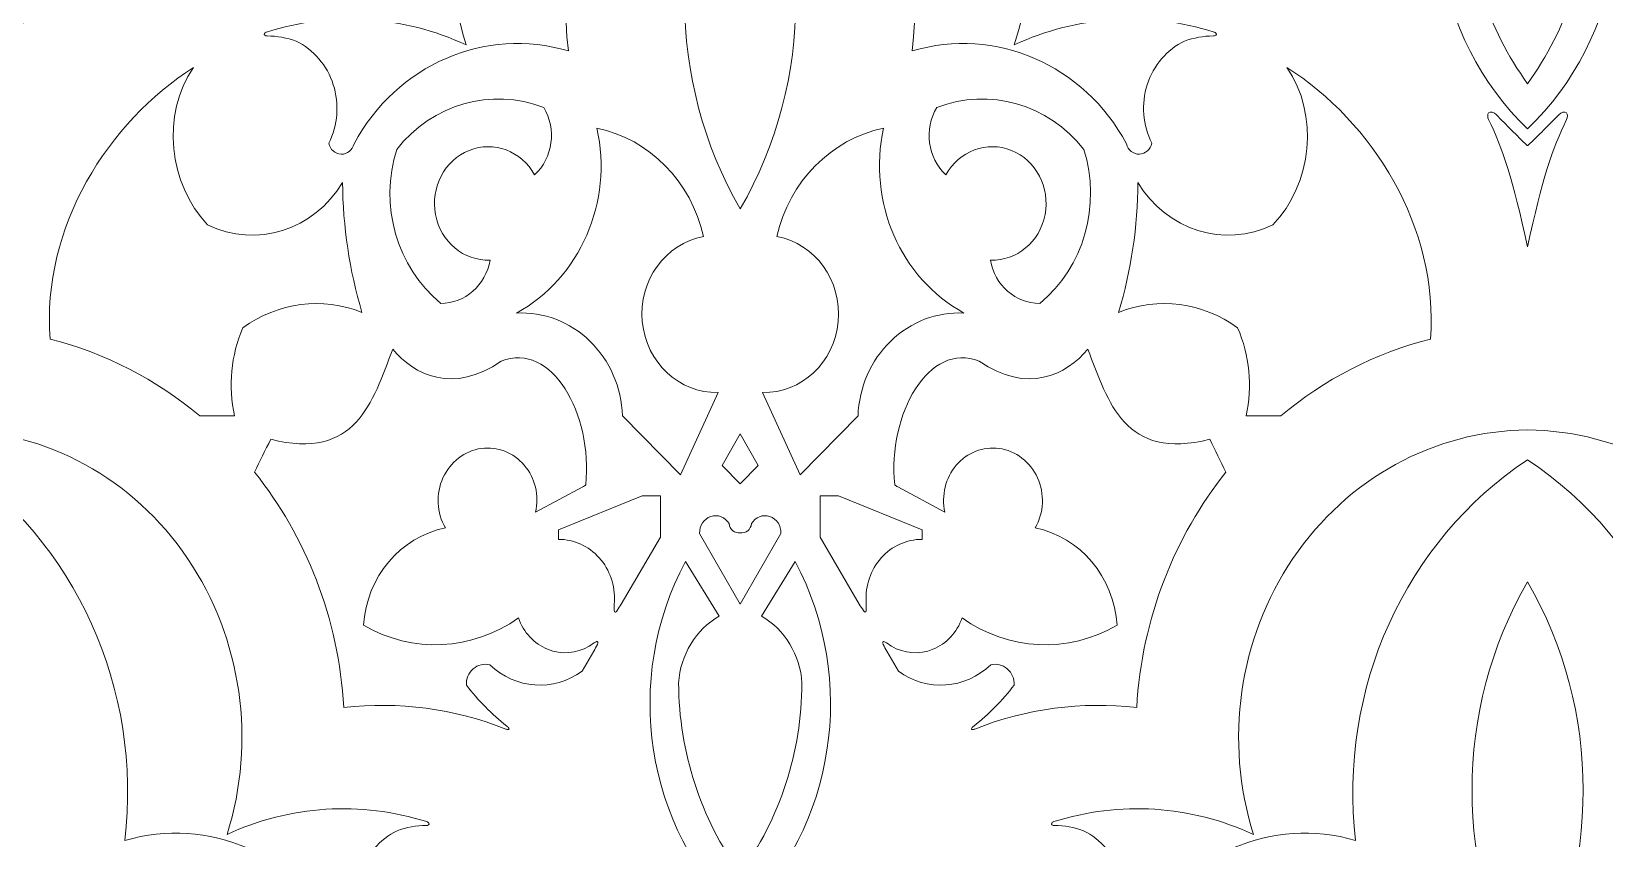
# Model space of a CAD drawing. Header units: centimetres. Extents: x -28.8 to 28.7, y -22.5 to 22.5.
# Drawn here: x -18.88 to 0.8, y -9.44 to 0.65 of the extents above; entities that cross this region are included whole.
import ezdxf

# ---------------------------------------------------------------- set-up
doc = ezdxf.new("R2010")
doc.units = ezdxf.units.CM
doc.header["$MEASUREMENT"] = 0
doc.layers.add('Livello 1', color=7, linetype='Continuous')

msp = doc.modelspace()

# ---------------------------------------------------------------- linework, layer by layer
at = {"layer": 'Livello 1', "color": 242, "lineweight": 9}
for points, knots in [([(-14.84903, -0.75431), (-14.31491, 0.23827), (-13.20824, 0.7177), (-12.16788, 0.40722), (-12.16788, 0.40722), (-12.3889, 2.30123), (-11.54984, 4.15871), (-10.01681, 5.16916), (-10.01681, 5.16916), (-8.48381, 4.15871), (-7.64476, 2.30123), (-7.86577, 0.40722), (-7.86577, 0.40722), (-6.82543, 0.7177), (-5.71875, 0.23827), (-5.18464, -0.75431), (-5.18464, -0.75431), (-5.1665, -0.83219), (-5.09946, -0.88626), (-5.02353, -0.88416), (-5.02353, -0.88416), (-4.94759, -0.8821), (-4.88329, -0.82444), (-4.86901, -0.74567), (-4.86901, -0.74567), (-4.98228, -0.52051), (-5.00262, -0.25601), (-4.92528, -0.0145), (-4.92528, -0.0145), (-4.84791, 0.22702), (-4.67968, 0.42415), (-4.46025, 0.53048), (-4.46025, 0.53048), (-4.34377, 0.57278), (-4.22153, 0.59465), (-4.09833, 0.59525), (-4.09833, 0.59525), (-4.08749, 0.59553), (-4.07576, 0.59657), (-4.06685, 0.60404), (-4.06685, 0.60404), (-4.06396, 0.60648), (-4.06137, 0.60959), (-4.06067, 0.61313), (-4.06067, 0.61313), (-4.05997, 0.61662), (-4.06111, 0.62051), (-4.06282, 0.62392), (-4.06282, 0.62392), (-4.06821, 0.63469), (-4.07938, 0.64054), (-4.08994, 0.64382), (-4.08994, 0.64382), (-4.91424, 0.90532), (-5.79978, 0.8486), (-6.58812, 0.48377), (-6.58812, 0.48377), (-6.21977, 1.65168), (-6.4032, 2.93523), (-7.08155, 3.93633), (-7.08155, 3.93633), (-7.75991, 4.93742), (-8.85115, 5.53504), (-10.01683, 5.5438), (-10.01683, 5.5438), (-11.1825, 5.53504), (-12.27375, 4.93742), (-12.95211, 3.93633), (-12.95211, 3.93633), (-13.63046, 2.93523), (-13.81391, 1.65168), (-13.44556, 0.48377), (-13.44556, 0.48377), (-14.23389, 0.8486), (-15.1194, 0.90532), (-15.94373, 0.64382), (-15.94373, 0.64382), (-15.95428, 0.64054), (-15.96543, 0.63469), (-15.97083, 0.62392), (-15.97083, 0.62392), (-15.97255, 0.62051), (-15.9737, 0.61662), (-15.97299, 0.61313), (-15.97299, 0.61313), (-15.97229, 0.60959), (-15.96971, 0.60648), (-15.9668, 0.60404), (-15.9668, 0.60404), (-15.9579, 0.59657), (-15.94618, 0.59553), (-15.93531, 0.59525), (-15.93531, 0.59525), (-15.81215, 0.59465), (-15.6899, 0.57278), (-15.57342, 0.53048), (-15.57342, 0.53048), (-15.35397, 0.42415), (-15.18574, 0.22702), (-15.10839, -0.0145), (-15.10839, -0.0145), (-15.03103, -0.25601), (-15.05139, -0.52051), (-15.16465, -0.74567), (-15.16465, -0.74567), (-15.15037, -0.82444), (-15.08607, -0.8821), (-15.01013, -0.88416), (-15.01013, -0.88416), (-14.93419, -0.88626), (-14.86715, -0.83219), (-14.84903, -0.75431)], [0, 0, 0, 0, 0.03448276, 0.03448276, 0.03448276, 0.03448276, 0.06896552, 0.06896552, 0.06896552, 0.06896552, 0.10344828, 0.10344828, 0.10344828, 0.10344828, 0.13793103, 0.13793103, 0.13793103, 0.13793103, 0.17241379, 0.17241379, 0.17241379, 0.17241379, 0.20689655, 0.20689655, 0.20689655, 0.20689655, 0.24137931, 0.24137931, 0.24137931, 0.24137931, 0.27586207, 0.27586207, 0.27586207, 0.27586207, 0.31034483, 0.31034483, 0.31034483, 0.31034483, 0.34482759, 0.34482759, 0.34482759, 0.34482759, 0.37931034, 0.37931034, 0.37931034, 0.37931034, 0.4137931, 0.4137931, 0.4137931, 0.4137931, 0.44827586, 0.44827586, 0.44827586, 0.44827586, 0.48275862, 0.48275862, 0.48275862, 0.48275862, 0.51724138, 0.51724138, 0.51724138, 0.51724138, 0.55172414, 0.55172414, 0.55172414, 0.55172414, 0.5862069, 0.5862069, 0.5862069, 0.5862069, 0.62068966, 0.62068966, 0.62068966, 0.62068966, 0.65517241, 0.65517241, 0.65517241, 0.65517241, 0.68965517, 0.68965517, 0.68965517, 0.68965517, 0.72413793, 0.72413793, 0.72413793, 0.72413793, 0.75862069, 0.75862069, 0.75862069, 0.75862069, 0.79310345, 0.79310345, 0.79310345, 0.79310345, 0.82758621, 0.82758621, 0.82758621, 0.82758621, 0.86206897, 0.86206897, 0.86206897, 0.86206897, 0.89655172, 0.89655172, 0.89655172, 0.89655172, 0.93103448, 0.93103448, 0.93103448, 0.93103448, 1, 1, 1, 1]), ([(-19.1795, 3.89646), (-18.39243, 2.42235), (-18.67787, 0.56908), (-19.86677, -0.56563), (-19.86677, -0.56563), (-21.05566, 0.56908), (-21.34112, 2.42235), (-20.55403, 3.89646), (-20.55403, 3.89646), (-20.55403, 3.89646), (-20.13068, 3.21504), (-20.13068, 3.21504), (-20.13068, 3.21504), (-20.42427, 3.04559), (-20.61578, 2.72975), (-20.63871, 2.37724), (-20.63871, 2.37724), (-20.63381, 1.51648), (-20.36275, 0.68097), (-19.86677, -0.00214), (-19.86677, -0.00214), (-19.37077, 0.68097), (-19.09971, 1.51648), (-19.09482, 2.37724), (-19.09482, 2.37724), (-19.11775, 2.72975), (-19.30925, 3.04559), (-19.60285, 3.21504), (-19.60285, 3.21504), (-19.60285, 3.21504), (-19.1795, 3.89646), (-19.1795, 3.89646)], [0, 0, 0, 0, 0.11111111, 0.11111111, 0.11111111, 0.11111111, 0.22222222, 0.22222222, 0.22222222, 0.22222222, 0.33333333, 0.33333333, 0.33333333, 0.33333333, 0.44444444, 0.44444444, 0.44444444, 0.44444444, 0.55555556, 0.55555556, 0.55555556, 0.55555556, 0.66666667, 0.66666667, 0.66666667, 0.66666667, 0.77777778, 0.77777778, 0.77777778, 0.77777778, 1, 1, 1, 1]), ([(0.52039, 3.89646), (1.30746, 2.42235), (1.02202, 0.56908), (-0.16689, -0.56563), (-0.16689, -0.56563), (-1.35577, 0.56908), (-1.64124, 2.42235), (-0.85415, 3.89646), (-0.85415, 3.89646), (-0.85415, 3.89646), (-0.43079, 3.21504), (-0.43079, 3.21504), (-0.43079, 3.21504), (-0.72441, 3.04559), (-0.91591, 2.72975), (-0.93882, 2.37724), (-0.93882, 2.37724), (-0.93394, 1.51648), (-0.66287, 0.68097), (-0.16689, -0.00214), (-0.16689, -0.00214), (0.32911, 0.68097), (0.60017, 1.51648), (0.60506, 2.37724), (0.60506, 2.37724), (0.58213, 2.72975), (0.39063, 3.04559), (0.09703, 3.21504), (0.09703, 3.21504), (0.09703, 3.21504), (0.52039, 3.89646), (0.52039, 3.89646)], [0, 0, 0, 0, 0.11111111, 0.11111111, 0.11111111, 0.11111111, 0.22222222, 0.22222222, 0.22222222, 0.22222222, 0.33333333, 0.33333333, 0.33333333, 0.33333333, 0.44444444, 0.44444444, 0.44444444, 0.44444444, 0.55555556, 0.55555556, 0.55555556, 0.55555556, 0.66666667, 0.66666667, 0.66666667, 0.66666667, 0.77777778, 0.77777778, 0.77777778, 0.77777778, 1, 1, 1, 1]), ([(-10.01681, -1.56677), (-9.0899, 0.03187), (-9.0899, 2.04429), (-10.01681, 3.64293), (-10.01681, 3.64293), (-10.94375, 2.04429), (-10.94375, 0.03187), (-10.01681, -1.56677)], [0, 0, 0, 0, 0.33333333, 0.33333333, 0.33333333, 0.33333333, 1, 1, 1, 1]), ([(-14.74974, -2.86215), (-14.90677, -2.33649), (-14.98852, -1.78901), (-14.99222, -1.23783), (-14.99222, -1.23783), (-15.35, -1.83575), (-16.07095, -2.06276), (-16.6804, -1.76942), (-16.6804, -1.76942), (-17.16974, -1.25603), (-17.263, -0.38689), (-16.85593, 0.20118), (-16.85593, 0.20118), (-17.92561, -0.479), (-18.75777, -1.79236), (-18.65205, -3.19814), (-18.65205, -3.19814), (-17.95891, -3.37087), (-17.32189, -3.70326), (-16.77944, -4.15799), (-16.77944, -4.15799), (-16.77944, -4.15799), (-16.34506, -4.15719), (-16.34506, -4.15719), (-16.34506, -4.15719), (-16.42603, -3.78724), (-16.38865, -3.39941), (-16.23872, -3.05427), (-16.23872, -3.05427), (-15.80208, -2.73674), (-15.24594, -2.66501), (-14.74974, -2.86215)], [0, 0, 0, 0, 0.11111111, 0.11111111, 0.11111111, 0.11111111, 0.22222222, 0.22222222, 0.22222222, 0.22222222, 0.33333333, 0.33333333, 0.33333333, 0.33333333, 0.44444444, 0.44444444, 0.44444444, 0.44444444, 0.55555556, 0.55555556, 0.55555556, 0.55555556, 0.66666667, 0.66666667, 0.66666667, 0.66666667, 0.77777778, 0.77777778, 0.77777778, 0.77777778, 1, 1, 1, 1]), ([(-5.2839, -2.86215), (-5.12686, -2.33649), (-5.04514, -1.78901), (-5.04141, -1.23783), (-5.04141, -1.23783), (-4.68366, -1.83575), (-3.96271, -2.06276), (-3.35325, -1.76942), (-3.35325, -1.76942), (-2.8639, -1.25603), (-2.77063, -0.38689), (-3.17773, 0.20118), (-3.17773, 0.20118), (-2.10803, -0.479), (-1.27588, -1.79236), (-1.3816, -3.19814), (-1.3816, -3.19814), (-2.07472, -3.37087), (-2.71176, -3.70326), (-3.25422, -4.15799), (-3.25422, -4.15799), (-3.25422, -4.15799), (-3.68858, -4.15719), (-3.68858, -4.15719), (-3.68858, -4.15719), (-3.60762, -3.78724), (-3.645, -3.39941), (-3.79491, -3.05427), (-3.79491, -3.05427), (-4.23156, -2.73674), (-4.78771, -2.66501), (-5.2839, -2.86215)], [0, 0, 0, 0, 0.11111111, 0.11111111, 0.11111111, 0.11111111, 0.22222222, 0.22222222, 0.22222222, 0.22222222, 0.33333333, 0.33333333, 0.33333333, 0.33333333, 0.44444444, 0.44444444, 0.44444444, 0.44444444, 0.55555556, 0.55555556, 0.55555556, 0.55555556, 0.66666667, 0.66666667, 0.66666667, 0.66666667, 0.77777778, 0.77777778, 0.77777778, 0.77777778, 1, 1, 1, 1]), ([(-13.76398, -2.74968), (-14.31516, -2.29592), (-14.53596, -1.52472), (-14.31511, -0.82451), (-14.31511, -0.82451), (-13.86931, -0.2561), (-13.13283, -0.04583), (-12.47655, -0.29959), (-12.47655, -0.29959), (-12.31275, -0.57193), (-12.36071, -0.92958), (-12.58964, -1.14319), (-12.58964, -1.14319), (-12.75503, -0.84304), (-13.1018, -0.71333), (-13.40923, -0.83661), (-13.40923, -0.83661), (-13.71666, -0.95988), (-13.89447, -1.29996), (-13.82951, -1.64037), (-13.82951, -1.64037), (-13.76456, -1.98078), (-13.47589, -2.22158), (-13.14723, -2.20951), (-13.14723, -2.20951), (-13.20076, -2.52417), (-13.46125, -2.75231), (-13.76398, -2.74968)], [0, 0, 0, 0, 0.125, 0.125, 0.125, 0.125, 0.25, 0.25, 0.25, 0.25, 0.375, 0.375, 0.375, 0.375, 0.5, 0.5, 0.5, 0.5, 0.625, 0.625, 0.625, 0.625, 0.75, 0.75, 0.75, 0.75, 1, 1, 1, 1]), ([(-6.26967, -2.74968), (-5.7185, -2.29592), (-5.4977, -1.52472), (-5.71854, -0.82451), (-5.71854, -0.82451), (-6.16435, -0.2561), (-6.90082, -0.04583), (-7.55711, -0.29959), (-7.55711, -0.29959), (-7.72089, -0.57193), (-7.67293, -0.92958), (-7.444, -1.14319), (-7.444, -1.14319), (-7.2786, -0.84304), (-6.93186, -0.71333), (-6.62444, -0.83661), (-6.62444, -0.83661), (-6.317, -0.95988), (-6.13918, -1.29996), (-6.20415, -1.64037), (-6.20415, -1.64037), (-6.26909, -1.98078), (-6.55775, -2.22158), (-6.88642, -2.20951), (-6.88642, -2.20951), (-6.83289, -2.52417), (-6.57241, -2.75231), (-6.26967, -2.74968)], [0, 0, 0, 0, 0.125, 0.125, 0.125, 0.125, 0.25, 0.25, 0.25, 0.25, 0.375, 0.375, 0.375, 0.375, 0.5, 0.5, 0.5, 0.5, 0.625, 0.625, 0.625, 0.625, 0.75, 0.75, 0.75, 0.75, 1, 1, 1, 1]), ([(-0.16689, -2.04264), (0.01571, -1.1958), (0.14576, -0.8119), (0.32117, -0.45027), (0.32117, -0.45027), (0.33434, -0.42455), (0.33781, -0.38303), (0.32, -0.36588), (0.32, -0.36588), (0.2997, -0.34633), (0.24972, -0.36265), (0.22737, -0.38615), (0.22737, -0.38615), (0.09842, -0.51904), (-0.02981, -0.64745), (-0.16232, -0.77639), (-0.16232, -0.77639), (-0.16232, -0.77639), (-0.17143, -0.77639), (-0.17143, -0.77639), (-0.17143, -0.77639), (-0.30395, -0.64745), (-0.43216, -0.51904), (-0.56112, -0.38615), (-0.56112, -0.38615), (-0.58347, -0.36265), (-0.63345, -0.34633), (-0.65376, -0.36588), (-0.65376, -0.36588), (-0.67157, -0.38303), (-0.66811, -0.42455), (-0.65493, -0.45027), (-0.65493, -0.45027), (-0.47954, -0.8119), (-0.34948, -1.1958), (-0.16689, -2.04264)], [0, 0, 0, 0, 0.1, 0.1, 0.1, 0.1, 0.2, 0.2, 0.2, 0.2, 0.3, 0.3, 0.3, 0.3, 0.4, 0.4, 0.4, 0.4, 0.5, 0.5, 0.5, 0.5, 0.6, 0.6, 0.6, 0.6, 0.7, 0.7, 0.7, 0.7, 0.8, 0.8, 0.8, 0.8, 1, 1, 1, 1]), ([(-10.47577, -1.91457), (-10.95564, -2.00253), (-11.29, -2.46648), (-11.24242, -2.97833), (-11.24242, -2.97833), (-11.19485, -3.4902), (-10.78144, -3.87662), (-10.29455, -3.8644), (-10.29455, -3.8644), (-10.29455, -3.8644), (-10.76548, -4.89284), (-10.76548, -4.89284), (-10.76548, -4.89284), (-10.76548, -4.89284), (-11.48991, -4.1572), (-11.48991, -4.1572), (-11.48991, -4.1572), (-11.50236, -3.80036), (-11.64949, -3.46362), (-11.8985, -3.22202), (-11.8985, -3.22202), (-12.14749, -2.98042), (-12.47764, -2.85403), (-12.81542, -2.87103), (-12.81542, -2.87103), (-12.0196, -2.43283), (-11.60599, -1.48098), (-11.81036, -0.55812), (-11.81036, -0.55812), (-11.15252, -0.69567), (-10.63109, -1.22565), (-10.47577, -1.91457)], [0, 0, 0, 0, 0.11111111, 0.11111111, 0.11111111, 0.11111111, 0.22222222, 0.22222222, 0.22222222, 0.22222222, 0.33333333, 0.33333333, 0.33333333, 0.33333333, 0.44444444, 0.44444444, 0.44444444, 0.44444444, 0.55555556, 0.55555556, 0.55555556, 0.55555556, 0.66666667, 0.66666667, 0.66666667, 0.66666667, 0.77777778, 0.77777778, 0.77777778, 0.77777778, 1, 1, 1, 1]), ([(-9.55787, -1.91457), (-9.07799, -2.00253), (-8.74364, -2.46648), (-8.79123, -2.97833), (-8.79123, -2.97833), (-8.83879, -3.4902), (-9.2522, -3.87662), (-9.73909, -3.8644), (-9.73909, -3.8644), (-9.73909, -3.8644), (-9.26815, -4.89284), (-9.26815, -4.89284), (-9.26815, -4.89284), (-9.26815, -4.89284), (-8.54373, -4.1572), (-8.54373, -4.1572), (-8.54373, -4.1572), (-8.53126, -3.80036), (-8.38415, -3.46362), (-8.13514, -3.22202), (-8.13514, -3.22202), (-7.88615, -2.98042), (-7.55598, -2.85403), (-7.21823, -2.87103), (-7.21823, -2.87103), (-8.01404, -2.43283), (-8.42764, -1.48098), (-8.22329, -0.55812), (-8.22329, -0.55812), (-8.88111, -0.69567), (-9.40254, -1.22565), (-9.55787, -1.91457)], [0, 0, 0, 0, 0.11111111, 0.11111111, 0.11111111, 0.11111111, 0.22222222, 0.22222222, 0.22222222, 0.22222222, 0.33333333, 0.33333333, 0.33333333, 0.33333333, 0.44444444, 0.44444444, 0.44444444, 0.44444444, 0.55555556, 0.55555556, 0.55555556, 0.55555556, 0.66666667, 0.66666667, 0.66666667, 0.66666667, 0.77777778, 0.77777778, 0.77777778, 0.77777778, 1, 1, 1, 1]), ([(-14.97638, -7.80718), (-15.04211, -6.6825), (-15.45212, -5.66399), (-16.09302, -4.8616), (-16.09302, -4.8616), (-16.02596, -4.72447), (-15.95889, -4.58735), (-15.89183, -4.45022), (-15.89183, -4.45022), (-14.82519, -4.71786), (-14.62053, -3.99053), (-14.36516, -3.32172), (-14.36516, -3.32172), (-14.09988, -3.64279), (-13.60561, -3.89296), (-13.00715, -3.47126), (-13.00715, -3.47126), (-12.37733, -3.22378), (-11.86039, -4.13025), (-11.94943, -5.02133), (-11.94943, -5.02133), (-11.96028, -5.0313), (-11.97409, -5.03764), (-11.98787, -5.04396), (-11.98787, -5.04396), (-11.98787, -5.04396), (-12.57707, -5.36157), (-12.57707, -5.36157), (-12.57707, -5.36157), (-12.53033, -5.1534), (-12.58333, -4.93426), (-12.71889, -4.77525), (-12.71889, -4.77525), (-12.85444, -4.61626), (-13.05527, -4.53764), (-13.25622, -4.56492), (-13.25622, -4.56492), (-13.46487, -4.59395), (-13.64545, -4.73239), (-13.73626, -4.93285), (-13.73626, -4.93285), (-13.82707, -5.13332), (-13.81581, -5.36867), (-13.70626, -5.55844), (-13.70626, -5.55844), (-14.27066, -5.67101), (-14.69168, -6.17211), (-14.73032, -6.77727), (-14.73032, -6.77727), (-14.11842, -7.13151), (-13.37054, -7.09602), (-12.79118, -6.68526), (-12.79118, -6.68526), (-12.72964, -6.86585), (-12.59642, -7.00899), (-12.42652, -7.07711), (-12.42652, -7.07711), (-12.25661, -7.14522), (-12.06699, -7.13151), (-11.90748, -7.03954), (-11.90748, -7.03954), (-11.88106, -7.01994), (-11.85466, -7.0003), (-11.82131, -6.98303), (-11.82131, -6.98303), (-11.81658, -6.98058), (-11.81171, -6.97817), (-11.80728, -6.97955), (-11.80728, -6.97955), (-11.80373, -6.98067), (-11.80045, -6.98428), (-11.79886, -6.98805), (-11.79886, -6.98805), (-11.79518, -6.99675), (-11.80029, -7.00643), (-11.80503, -7.01563), (-11.80503, -7.01563), (-11.82128, -7.04714), (-11.83302, -7.07325), (-11.84909, -7.10076), (-11.84909, -7.10076), (-11.84909, -7.10076), (-11.99591, -7.35219), (-11.99591, -7.35219), (-11.99591, -7.35219), (-12.35233, -7.60987), (-12.82943, -7.57661), (-13.15069, -7.2717), (-13.15069, -7.2717), (-13.22312, -7.25244), (-13.29989, -7.27057), (-13.35765, -7.32056), (-13.35765, -7.32056), (-13.41545, -7.37054), (-13.44736, -7.44646), (-13.44374, -7.52524), (-13.44374, -7.52524), (-13.29589, -7.71724), (-13.12616, -7.88926), (-12.93845, -8.0374), (-12.93845, -8.0374), (-12.92883, -8.04509), (-12.92025, -8.05142), (-12.91312, -8.06472), (-12.91312, -8.06472), (-12.91077, -8.06907), (-12.90858, -8.07418), (-12.91074, -8.077), (-12.91074, -8.077), (-12.91174, -8.07833), (-12.91376, -8.07914), (-12.91572, -8.07975), (-12.91572, -8.07975), (-12.92804, -8.08354), (-12.93957, -8.07926), (-12.95055, -8.07497), (-12.95055, -8.07497), (-13.59629, -7.81789), (-14.29056, -7.72611), (-14.97638, -7.80718)], [0, 0, 0, 0, 0.03225806, 0.03225806, 0.03225806, 0.03225806, 0.06451613, 0.06451613, 0.06451613, 0.06451613, 0.09677419, 0.09677419, 0.09677419, 0.09677419, 0.12903226, 0.12903226, 0.12903226, 0.12903226, 0.16129032, 0.16129032, 0.16129032, 0.16129032, 0.19354839, 0.19354839, 0.19354839, 0.19354839, 0.22580645, 0.22580645, 0.22580645, 0.22580645, 0.25806452, 0.25806452, 0.25806452, 0.25806452, 0.29032258, 0.29032258, 0.29032258, 0.29032258, 0.32258065, 0.32258065, 0.32258065, 0.32258065, 0.35483871, 0.35483871, 0.35483871, 0.35483871, 0.38709677, 0.38709677, 0.38709677, 0.38709677, 0.41935484, 0.41935484, 0.41935484, 0.41935484, 0.4516129, 0.4516129, 0.4516129, 0.4516129, 0.48387097, 0.48387097, 0.48387097, 0.48387097, 0.51612903, 0.51612903, 0.51612903, 0.51612903, 0.5483871, 0.5483871, 0.5483871, 0.5483871, 0.58064516, 0.58064516, 0.58064516, 0.58064516, 0.61290323, 0.61290323, 0.61290323, 0.61290323, 0.64516129, 0.64516129, 0.64516129, 0.64516129, 0.67741935, 0.67741935, 0.67741935, 0.67741935, 0.70967742, 0.70967742, 0.70967742, 0.70967742, 0.74193548, 0.74193548, 0.74193548, 0.74193548, 0.77419355, 0.77419355, 0.77419355, 0.77419355, 0.80645161, 0.80645161, 0.80645161, 0.80645161, 0.83870968, 0.83870968, 0.83870968, 0.83870968, 0.87096774, 0.87096774, 0.87096774, 0.87096774, 0.90322581, 0.90322581, 0.90322581, 0.90322581, 0.93548387, 0.93548387, 0.93548387, 0.93548387, 1, 1, 1, 1]), ([(-5.05725, -7.80717), (-4.99152, -6.68249), (-4.58152, -5.66398), (-3.94061, -4.86159), (-3.94061, -4.86159), (-4.00769, -4.72446), (-4.07475, -4.58734), (-4.14183, -4.45021), (-4.14183, -4.45021), (-5.20846, -4.71786), (-5.41308, -3.99052), (-5.66848, -3.32171), (-5.66848, -3.32171), (-5.93375, -3.64278), (-6.42805, -3.89295), (-7.02649, -3.47125), (-7.02649, -3.47125), (-7.65631, -3.22377), (-8.17324, -4.13024), (-8.08422, -5.02132), (-8.08422, -5.02132), (-8.07336, -5.03129), (-8.05954, -5.03763), (-8.04578, -5.04395), (-8.04578, -5.04395), (-8.04578, -5.04395), (-7.45658, -5.36156), (-7.45658, -5.36156), (-7.45658, -5.36156), (-7.50332, -5.15339), (-7.45032, -4.93425), (-7.31474, -4.77524), (-7.31474, -4.77524), (-7.1792, -4.61624), (-6.97836, -4.53763), (-6.77743, -4.56491), (-6.77743, -4.56491), (-6.56877, -4.59394), (-6.38818, -4.73238), (-6.29738, -4.93284), (-6.29738, -4.93284), (-6.20657, -5.13331), (-6.21785, -5.36866), (-6.32736, -5.55843), (-6.32736, -5.55843), (-5.76297, -5.671), (-5.34195, -6.17211), (-5.30333, -6.77726), (-5.30333, -6.77726), (-5.91523, -7.1315), (-6.66311, -7.09602), (-7.24244, -6.68525), (-7.24244, -6.68525), (-7.30399, -6.86585), (-7.4372, -7.00899), (-7.60711, -7.07711), (-7.60711, -7.07711), (-7.77704, -7.14521), (-7.96665, -7.1315), (-8.12617, -7.03954), (-8.12617, -7.03954), (-8.15257, -7.01993), (-8.17898, -7.00029), (-8.21235, -6.98302), (-8.21235, -6.98302), (-8.21707, -6.98057), (-8.22195, -6.97816), (-8.22635, -6.97954), (-8.22635, -6.97954), (-8.2299, -6.98067), (-8.23318, -6.98427), (-8.2348, -6.98804), (-8.2348, -6.98804), (-8.23847, -6.99675), (-8.23334, -7.00642), (-8.22859, -7.01562), (-8.22859, -7.01562), (-8.21237, -7.04713), (-8.20062, -7.07324), (-8.18456, -7.10074), (-8.18456, -7.10074), (-8.18456, -7.10074), (-8.03772, -7.35218), (-8.03772, -7.35218), (-8.03772, -7.35218), (-7.6813, -7.60986), (-7.20422, -7.57661), (-6.88295, -7.27169), (-6.88295, -7.27169), (-6.81052, -7.25243), (-6.73377, -7.27056), (-6.67597, -7.32055), (-6.67597, -7.32055), (-6.61818, -7.37053), (-6.58628, -7.44645), (-6.58989, -7.52523), (-6.58989, -7.52523), (-6.73774, -7.71723), (-6.90746, -7.88926), (-7.09518, -8.03739), (-7.09518, -8.03739), (-7.10481, -8.04508), (-7.1134, -8.05141), (-7.12052, -8.06471), (-7.12052, -8.06471), (-7.12286, -8.06906), (-7.12506, -8.07417), (-7.1229, -8.07699), (-7.1229, -8.07699), (-7.1219, -8.07832), (-7.11989, -8.07913), (-7.11792, -8.07974), (-7.11792, -8.07974), (-7.10561, -8.08353), (-7.09407, -8.07926), (-7.08309, -8.07496), (-7.08309, -8.07496), (-6.43734, -7.81788), (-5.74308, -7.72611), (-5.05725, -7.80717)], [0, 0, 0, 0, 0.03225806, 0.03225806, 0.03225806, 0.03225806, 0.06451613, 0.06451613, 0.06451613, 0.06451613, 0.09677419, 0.09677419, 0.09677419, 0.09677419, 0.12903226, 0.12903226, 0.12903226, 0.12903226, 0.16129032, 0.16129032, 0.16129032, 0.16129032, 0.19354839, 0.19354839, 0.19354839, 0.19354839, 0.22580645, 0.22580645, 0.22580645, 0.22580645, 0.25806452, 0.25806452, 0.25806452, 0.25806452, 0.29032258, 0.29032258, 0.29032258, 0.29032258, 0.32258065, 0.32258065, 0.32258065, 0.32258065, 0.35483871, 0.35483871, 0.35483871, 0.35483871, 0.38709677, 0.38709677, 0.38709677, 0.38709677, 0.41935484, 0.41935484, 0.41935484, 0.41935484, 0.4516129, 0.4516129, 0.4516129, 0.4516129, 0.48387097, 0.48387097, 0.48387097, 0.48387097, 0.51612903, 0.51612903, 0.51612903, 0.51612903, 0.5483871, 0.5483871, 0.5483871, 0.5483871, 0.58064516, 0.58064516, 0.58064516, 0.58064516, 0.61290323, 0.61290323, 0.61290323, 0.61290323, 0.64516129, 0.64516129, 0.64516129, 0.64516129, 0.67741935, 0.67741935, 0.67741935, 0.67741935, 0.70967742, 0.70967742, 0.70967742, 0.70967742, 0.74193548, 0.74193548, 0.74193548, 0.74193548, 0.77419355, 0.77419355, 0.77419355, 0.77419355, 0.80645161, 0.80645161, 0.80645161, 0.80645161, 0.83870968, 0.83870968, 0.83870968, 0.83870968, 0.87096774, 0.87096774, 0.87096774, 0.87096774, 0.90322581, 0.90322581, 0.90322581, 0.90322581, 0.93548387, 0.93548387, 0.93548387, 0.93548387, 1, 1, 1, 1]), ([(-24.69894, -10.63132), (-24.16483, -9.63874), (-23.05814, -9.1593), (-22.0178, -9.46977), (-22.0178, -9.46977), (-22.23882, -7.57578), (-21.39975, -5.71829), (-19.86674, -4.70784), (-19.86674, -4.70784), (-18.33373, -5.71829), (-17.49469, -7.57578), (-17.71569, -9.46977), (-17.71569, -9.46977), (-16.67536, -9.1593), (-15.56869, -9.63874), (-15.03456, -10.63132), (-15.03456, -10.63132), (-15.01644, -10.7092), (-14.94938, -10.76326), (-14.87345, -10.76117), (-14.87345, -10.76117), (-14.7975, -10.7591), (-14.73322, -10.70144), (-14.71893, -10.62267), (-14.71893, -10.62267), (-14.8322, -10.39752), (-14.85255, -10.13301), (-14.77519, -9.8915), (-14.77519, -9.8915), (-14.69783, -9.65), (-14.52959, -9.45285), (-14.31015, -9.34652), (-14.31015, -9.34652), (-14.1937, -9.30422), (-14.07143, -9.28235), (-13.94827, -9.28175), (-13.94827, -9.28175), (-13.93742, -9.28148), (-13.92566, -9.28044), (-13.91678, -9.27296), (-13.91678, -9.27296), (-13.91389, -9.27052), (-13.91128, -9.26741), (-13.91058, -9.26387), (-13.91058, -9.26387), (-13.90988, -9.26039), (-13.91102, -9.25649), (-13.91275, -9.25309), (-13.91275, -9.25309), (-13.91815, -9.24232), (-13.92931, -9.23646), (-13.93987, -9.23318), (-13.93987, -9.23318), (-14.76418, -8.97168), (-15.6497, -9.0284), (-16.43803, -9.39325), (-16.43803, -9.39325), (-16.06968, -8.22533), (-16.25311, -6.94178), (-16.93146, -5.94067), (-16.93146, -5.94067), (-17.60983, -4.93958), (-18.70106, -4.34197), (-19.86677, -4.3332), (-19.86677, -4.3332), (-21.03242, -4.34197), (-22.12367, -4.93958), (-22.80203, -5.94067), (-22.80203, -5.94067), (-23.4804, -6.94178), (-23.66382, -8.22533), (-23.29548, -9.39325), (-23.29548, -9.39325), (-24.08381, -9.0284), (-24.96934, -8.97168), (-25.79364, -9.23318), (-25.79364, -9.23318), (-25.8042, -9.23646), (-25.81536, -9.24232), (-25.82077, -9.25309), (-25.82077, -9.25309), (-25.82248, -9.25649), (-25.82362, -9.26039), (-25.82292, -9.26387), (-25.82292, -9.26387), (-25.82221, -9.26741), (-25.81962, -9.27052), (-25.81673, -9.27296), (-25.81673, -9.27296), (-25.80786, -9.28044), (-25.79608, -9.28148), (-25.78524, -9.28175), (-25.78524, -9.28175), (-25.66209, -9.28235), (-25.53981, -9.30422), (-25.42334, -9.34652), (-25.42334, -9.34652), (-25.20391, -9.45285), (-25.03568, -9.65), (-24.95831, -9.8915), (-24.95831, -9.8915), (-24.88096, -10.13301), (-24.9013, -10.39752), (-25.01458, -10.62267), (-25.01458, -10.62267), (-25.00029, -10.70144), (-24.93599, -10.7591), (-24.86006, -10.76117), (-24.86006, -10.76117), (-24.78412, -10.76326), (-24.71706, -10.7092), (-24.69894, -10.63132)], [0, 0, 0, 0, 0.03448276, 0.03448276, 0.03448276, 0.03448276, 0.06896552, 0.06896552, 0.06896552, 0.06896552, 0.10344828, 0.10344828, 0.10344828, 0.10344828, 0.13793103, 0.13793103, 0.13793103, 0.13793103, 0.17241379, 0.17241379, 0.17241379, 0.17241379, 0.20689655, 0.20689655, 0.20689655, 0.20689655, 0.24137931, 0.24137931, 0.24137931, 0.24137931, 0.27586207, 0.27586207, 0.27586207, 0.27586207, 0.31034483, 0.31034483, 0.31034483, 0.31034483, 0.34482759, 0.34482759, 0.34482759, 0.34482759, 0.37931034, 0.37931034, 0.37931034, 0.37931034, 0.4137931, 0.4137931, 0.4137931, 0.4137931, 0.44827586, 0.44827586, 0.44827586, 0.44827586, 0.48275862, 0.48275862, 0.48275862, 0.48275862, 0.51724138, 0.51724138, 0.51724138, 0.51724138, 0.55172414, 0.55172414, 0.55172414, 0.55172414, 0.5862069, 0.5862069, 0.5862069, 0.5862069, 0.62068966, 0.62068966, 0.62068966, 0.62068966, 0.65517241, 0.65517241, 0.65517241, 0.65517241, 0.68965517, 0.68965517, 0.68965517, 0.68965517, 0.72413793, 0.72413793, 0.72413793, 0.72413793, 0.75862069, 0.75862069, 0.75862069, 0.75862069, 0.79310345, 0.79310345, 0.79310345, 0.79310345, 0.82758621, 0.82758621, 0.82758621, 0.82758621, 0.86206897, 0.86206897, 0.86206897, 0.86206897, 0.89655172, 0.89655172, 0.89655172, 0.89655172, 0.93103448, 0.93103448, 0.93103448, 0.93103448, 1, 1, 1, 1]), ([(-10.0168, -4.38042), (-10.0168, -4.38042), (-9.79164, -4.77654), (-9.79164, -4.77654), (-9.79164, -4.77654), (-9.79164, -4.77654), (-10.0168, -5.00652), (-10.0168, -5.00652), (-10.0168, -5.00652), (-10.0168, -5.00652), (-10.24199, -4.77654), (-10.24199, -4.77654), (-10.24199, -4.77654), (-10.24199, -4.77654), (-10.0168, -4.38042), (-10.0168, -4.38042)], [0, 0, 0, 0, 0.2, 0.2, 0.2, 0.2, 0.4, 0.4, 0.4, 0.4, 0.6, 0.6, 0.6, 0.6, 1, 1, 1, 1]), ([(-4.99906, -10.63132), (-4.46495, -9.63874), (-3.35827, -9.1593), (-2.31793, -9.46977), (-2.31793, -9.46977), (-2.53893, -7.57578), (-1.69988, -5.71829), (-0.16685, -4.70784), (-0.16685, -4.70784), (1.36615, -5.71829), (2.20519, -7.57578), (1.98418, -9.46977), (1.98418, -9.46977), (3.02452, -9.1593), (4.13122, -9.63874), (4.66532, -10.63132), (4.66532, -10.63132), (4.68346, -10.7092), (4.75049, -10.76326), (4.82643, -10.76117), (4.82643, -10.76117), (4.90236, -10.7591), (4.96666, -10.70144), (4.98095, -10.62267), (4.98095, -10.62267), (4.86768, -10.39752), (4.84736, -10.13301), (4.9247, -9.8915), (4.9247, -9.8915), (5.00205, -9.65), (5.17028, -9.45285), (5.38971, -9.34652), (5.38971, -9.34652), (5.50619, -9.30422), (5.62846, -9.28235), (5.75162, -9.28175), (5.75162, -9.28175), (5.76247, -9.28148), (5.77422, -9.28044), (5.78312, -9.27296), (5.78312, -9.27296), (5.78599, -9.27052), (5.7886, -9.26741), (5.78929, -9.26387), (5.78929, -9.26387), (5.78999, -9.26039), (5.78886, -9.25649), (5.78714, -9.25309), (5.78714, -9.25309), (5.78173, -9.24232), (5.77058, -9.23646), (5.76003, -9.23318), (5.76003, -9.23318), (4.93571, -8.97168), (4.05018, -9.0284), (3.26186, -9.39325), (3.26186, -9.39325), (3.63021, -8.22533), (3.44677, -6.94178), (2.7684, -5.94067), (2.7684, -5.94067), (2.09006, -4.93958), (0.99881, -4.34197), (-0.16686, -4.3332), (-0.16686, -4.3332), (-1.33255, -4.34197), (-2.4238, -4.93958), (-3.10214, -5.94067), (-3.10214, -5.94067), (-3.78051, -6.94178), (-3.96396, -8.22533), (-3.5956, -9.39325), (-3.5956, -9.39325), (-4.38392, -9.0284), (-5.26946, -8.97168), (-6.09375, -9.23318), (-6.09375, -9.23318), (-6.10433, -9.23646), (-6.11546, -9.24232), (-6.12087, -9.25309), (-6.12087, -9.25309), (-6.12259, -9.25649), (-6.12373, -9.26039), (-6.12303, -9.26387), (-6.12303, -9.26387), (-6.12234, -9.26741), (-6.11973, -9.27052), (-6.11685, -9.27296), (-6.11685, -9.27296), (-6.10796, -9.28044), (-6.09621, -9.28148), (-6.08536, -9.28175), (-6.08536, -9.28175), (-5.96219, -9.28235), (-5.83992, -9.30422), (-5.72346, -9.34652), (-5.72346, -9.34652), (-5.50403, -9.45285), (-5.33579, -9.65), (-5.25844, -9.8915), (-5.25844, -9.8915), (-5.18109, -10.13301), (-5.20141, -10.39752), (-5.31468, -10.62267), (-5.31468, -10.62267), (-5.3004, -10.70144), (-5.23612, -10.7591), (-5.16016, -10.76117), (-5.16016, -10.76117), (-5.08424, -10.76326), (-5.0172, -10.7092), (-4.99906, -10.63132)], [0, 0, 0, 0, 0.03448276, 0.03448276, 0.03448276, 0.03448276, 0.06896552, 0.06896552, 0.06896552, 0.06896552, 0.10344828, 0.10344828, 0.10344828, 0.10344828, 0.13793103, 0.13793103, 0.13793103, 0.13793103, 0.17241379, 0.17241379, 0.17241379, 0.17241379, 0.20689655, 0.20689655, 0.20689655, 0.20689655, 0.24137931, 0.24137931, 0.24137931, 0.24137931, 0.27586207, 0.27586207, 0.27586207, 0.27586207, 0.31034483, 0.31034483, 0.31034483, 0.31034483, 0.34482759, 0.34482759, 0.34482759, 0.34482759, 0.37931034, 0.37931034, 0.37931034, 0.37931034, 0.4137931, 0.4137931, 0.4137931, 0.4137931, 0.44827586, 0.44827586, 0.44827586, 0.44827586, 0.48275862, 0.48275862, 0.48275862, 0.48275862, 0.51724138, 0.51724138, 0.51724138, 0.51724138, 0.55172414, 0.55172414, 0.55172414, 0.55172414, 0.5862069, 0.5862069, 0.5862069, 0.5862069, 0.62068966, 0.62068966, 0.62068966, 0.62068966, 0.65517241, 0.65517241, 0.65517241, 0.65517241, 0.68965517, 0.68965517, 0.68965517, 0.68965517, 0.72413793, 0.72413793, 0.72413793, 0.72413793, 0.75862069, 0.75862069, 0.75862069, 0.75862069, 0.79310345, 0.79310345, 0.79310345, 0.79310345, 0.82758621, 0.82758621, 0.82758621, 0.82758621, 0.86206897, 0.86206897, 0.86206897, 0.86206897, 0.89655172, 0.89655172, 0.89655172, 0.89655172, 0.93103448, 0.93103448, 0.93103448, 0.93103448, 1, 1, 1, 1]), ([(-12.29107, -5.58144), (-12.29107, -5.58144), (-11.24425, -5.156), (-11.24425, -5.156), (-11.24425, -5.156), (-11.24425, -5.156), (-11.01548, -5.156), (-11.01548, -5.156), (-11.01548, -5.156), (-11.01548, -5.156), (-11.01548, -5.67343), (-11.01548, -5.67343), (-11.01548, -5.67343), (-11.01548, -5.67343), (-11.50571, -6.51279), (-11.50571, -6.51279), (-11.50571, -6.51279), (-11.52177, -6.54031), (-11.5386, -6.5631), (-11.55796, -6.59255), (-11.55796, -6.59255), (-11.56361, -6.60115), (-11.5695, -6.61034), (-11.57853, -6.61077), (-11.57853, -6.61077), (-11.58245, -6.61097), (-11.58695, -6.6095), (-11.5895, -6.60663), (-11.5895, -6.60663), (-11.59264, -6.60311), (-11.59278, -6.59742), (-11.59286, -6.59184), (-11.59286, -6.59184), (-11.59351, -6.55264), (-11.59282, -6.51874), (-11.59212, -6.48485), (-11.59212, -6.48485), (-11.57991, -6.28132), (-11.64817, -6.08157), (-11.78065, -5.93317), (-11.78065, -5.93317), (-11.91312, -5.78478), (-12.09795, -5.70107), (-12.29107, -5.70196), (-12.29107, -5.70196), (-12.29107, -5.70196), (-12.29107, -5.58144), (-12.29107, -5.58144)], [0, 0, 0, 0, 0.07692308, 0.07692308, 0.07692308, 0.07692308, 0.15384615, 0.15384615, 0.15384615, 0.15384615, 0.23076923, 0.23076923, 0.23076923, 0.23076923, 0.30769231, 0.30769231, 0.30769231, 0.30769231, 0.38461538, 0.38461538, 0.38461538, 0.38461538, 0.46153846, 0.46153846, 0.46153846, 0.46153846, 0.53846154, 0.53846154, 0.53846154, 0.53846154, 0.61538462, 0.61538462, 0.61538462, 0.61538462, 0.69230769, 0.69230769, 0.69230769, 0.69230769, 0.76923077, 0.76923077, 0.76923077, 0.76923077, 0.84615385, 0.84615385, 0.84615385, 0.84615385, 1, 1, 1, 1]), ([(-7.74256, -5.58144), (-7.74256, -5.58144), (-8.78938, -5.156), (-8.78938, -5.156), (-8.78938, -5.156), (-8.78938, -5.156), (-9.01814, -5.156), (-9.01814, -5.156), (-9.01814, -5.156), (-9.01814, -5.156), (-9.01814, -5.67343), (-9.01814, -5.67343), (-9.01814, -5.67343), (-9.01814, -5.67343), (-8.5279, -6.51279), (-8.5279, -6.51279), (-8.5279, -6.51279), (-8.51186, -6.54031), (-8.49502, -6.5631), (-8.47566, -6.59255), (-8.47566, -6.59255), (-8.47001, -6.60115), (-8.46412, -6.61034), (-8.4551, -6.61077), (-8.4551, -6.61077), (-8.45116, -6.61097), (-8.44667, -6.6095), (-8.44411, -6.60663), (-8.44411, -6.60663), (-8.44098, -6.60311), (-8.44086, -6.59742), (-8.44076, -6.59184), (-8.44076, -6.59184), (-8.44011, -6.55264), (-8.44082, -6.51874), (-8.44151, -6.48485), (-8.44151, -6.48485), (-8.45371, -6.28132), (-8.38545, -6.08157), (-8.25296, -5.93317), (-8.25296, -5.93317), (-8.1205, -5.78478), (-7.93569, -5.70107), (-7.74256, -5.70196), (-7.74256, -5.70196), (-7.74256, -5.70196), (-7.74256, -5.58144), (-7.74256, -5.58144)], [0, 0, 0, 0, 0.07692308, 0.07692308, 0.07692308, 0.07692308, 0.15384615, 0.15384615, 0.15384615, 0.15384615, 0.23076923, 0.23076923, 0.23076923, 0.23076923, 0.30769231, 0.30769231, 0.30769231, 0.30769231, 0.38461538, 0.38461538, 0.38461538, 0.38461538, 0.46153846, 0.46153846, 0.46153846, 0.46153846, 0.53846154, 0.53846154, 0.53846154, 0.53846154, 0.61538462, 0.61538462, 0.61538462, 0.61538462, 0.69230769, 0.69230769, 0.69230769, 0.69230769, 0.76923077, 0.76923077, 0.76923077, 0.76923077, 0.84615385, 0.84615385, 0.84615385, 0.84615385, 1, 1, 1, 1]), ([(-10.0168, -6.51354), (-10.0168, -6.51354), (-9.5084, -5.62816), (-9.5084, -5.62816), (-9.5084, -5.62816), (-9.50348, -5.532), (-9.56086, -5.44452), (-9.64785, -5.4156), (-9.64785, -5.4156), (-9.73486, -5.38668), (-9.82935, -5.42366), (-9.87747, -5.50547), (-9.87747, -5.50547), (-9.88046, -5.5407), (-9.89715, -5.57304), (-9.92354, -5.5948), (-9.92354, -5.5948), (-9.94997, -5.61656), (-9.98374, -5.62576), (-10.0168, -5.62022), (-10.0168, -5.62022), (-10.04988, -5.62576), (-10.08365, -5.61656), (-10.11007, -5.5948), (-10.11007, -5.5948), (-10.13648, -5.57304), (-10.15316, -5.5407), (-10.15613, -5.50547), (-10.15613, -5.50547), (-10.20427, -5.42366), (-10.29877, -5.38668), (-10.38577, -5.4156), (-10.38577, -5.4156), (-10.47277, -5.44452), (-10.53012, -5.532), (-10.52522, -5.62816), (-10.52522, -5.62816), (-10.52522, -5.62816), (-10.0168, -6.51354), (-10.0168, -6.51354)], [0, 0, 0, 0, 0.09090909, 0.09090909, 0.09090909, 0.09090909, 0.18181818, 0.18181818, 0.18181818, 0.18181818, 0.27272727, 0.27272727, 0.27272727, 0.27272727, 0.36363636, 0.36363636, 0.36363636, 0.36363636, 0.45454545, 0.45454545, 0.45454545, 0.45454545, 0.54545455, 0.54545455, 0.54545455, 0.54545455, 0.63636364, 0.63636364, 0.63636364, 0.63636364, 0.72727273, 0.72727273, 0.72727273, 0.72727273, 0.81818182, 0.81818182, 0.81818182, 0.81818182, 1, 1, 1, 1]), ([(-9.32955, -5.98052), (-8.54247, -7.45462), (-8.8279, -9.30791), (-10.0168, -10.44262), (-10.0168, -10.44262), (-11.2057, -9.30791), (-11.49116, -7.45462), (-10.70408, -5.98052), (-10.70408, -5.98052), (-10.70408, -5.98052), (-10.28074, -6.66194), (-10.28074, -6.66194), (-10.28074, -6.66194), (-10.57432, -6.83139), (-10.76584, -7.14724), (-10.78874, -7.49973), (-10.78874, -7.49973), (-10.78386, -8.36051), (-10.5128, -9.19602), (-10.0168, -9.87912), (-10.0168, -9.87912), (-9.52081, -9.19602), (-9.24978, -8.36051), (-9.24489, -7.49973), (-9.24489, -7.49973), (-9.26778, -7.14724), (-9.45929, -6.83139), (-9.75289, -6.66194), (-9.75289, -6.66194), (-9.75289, -6.66194), (-9.32955, -5.98052), (-9.32955, -5.98052)], [0, 0, 0, 0, 0.11111111, 0.11111111, 0.11111111, 0.11111111, 0.22222222, 0.22222222, 0.22222222, 0.22222222, 0.33333333, 0.33333333, 0.33333333, 0.33333333, 0.44444444, 0.44444444, 0.44444444, 0.44444444, 0.55555556, 0.55555556, 0.55555556, 0.55555556, 0.66666667, 0.66666667, 0.66666667, 0.66666667, 0.77777778, 0.77777778, 0.77777778, 0.77777778, 1, 1, 1, 1]), ([(-0.16685, -11.44377), (0.76007, -9.84513), (0.76007, -7.83272), (-0.16685, -6.23407), (-0.16685, -6.23407), (-1.09378, -7.83272), (-1.09378, -9.84513), (-0.16685, -11.44377)], [0, 0, 0, 0, 0.33333333, 0.33333333, 0.33333333, 0.33333333, 1, 1, 1, 1])]:
    msp.add_open_spline(points, degree=3, knots=knots, dxfattribs=at)

doc.saveas('drawing.dxf')
